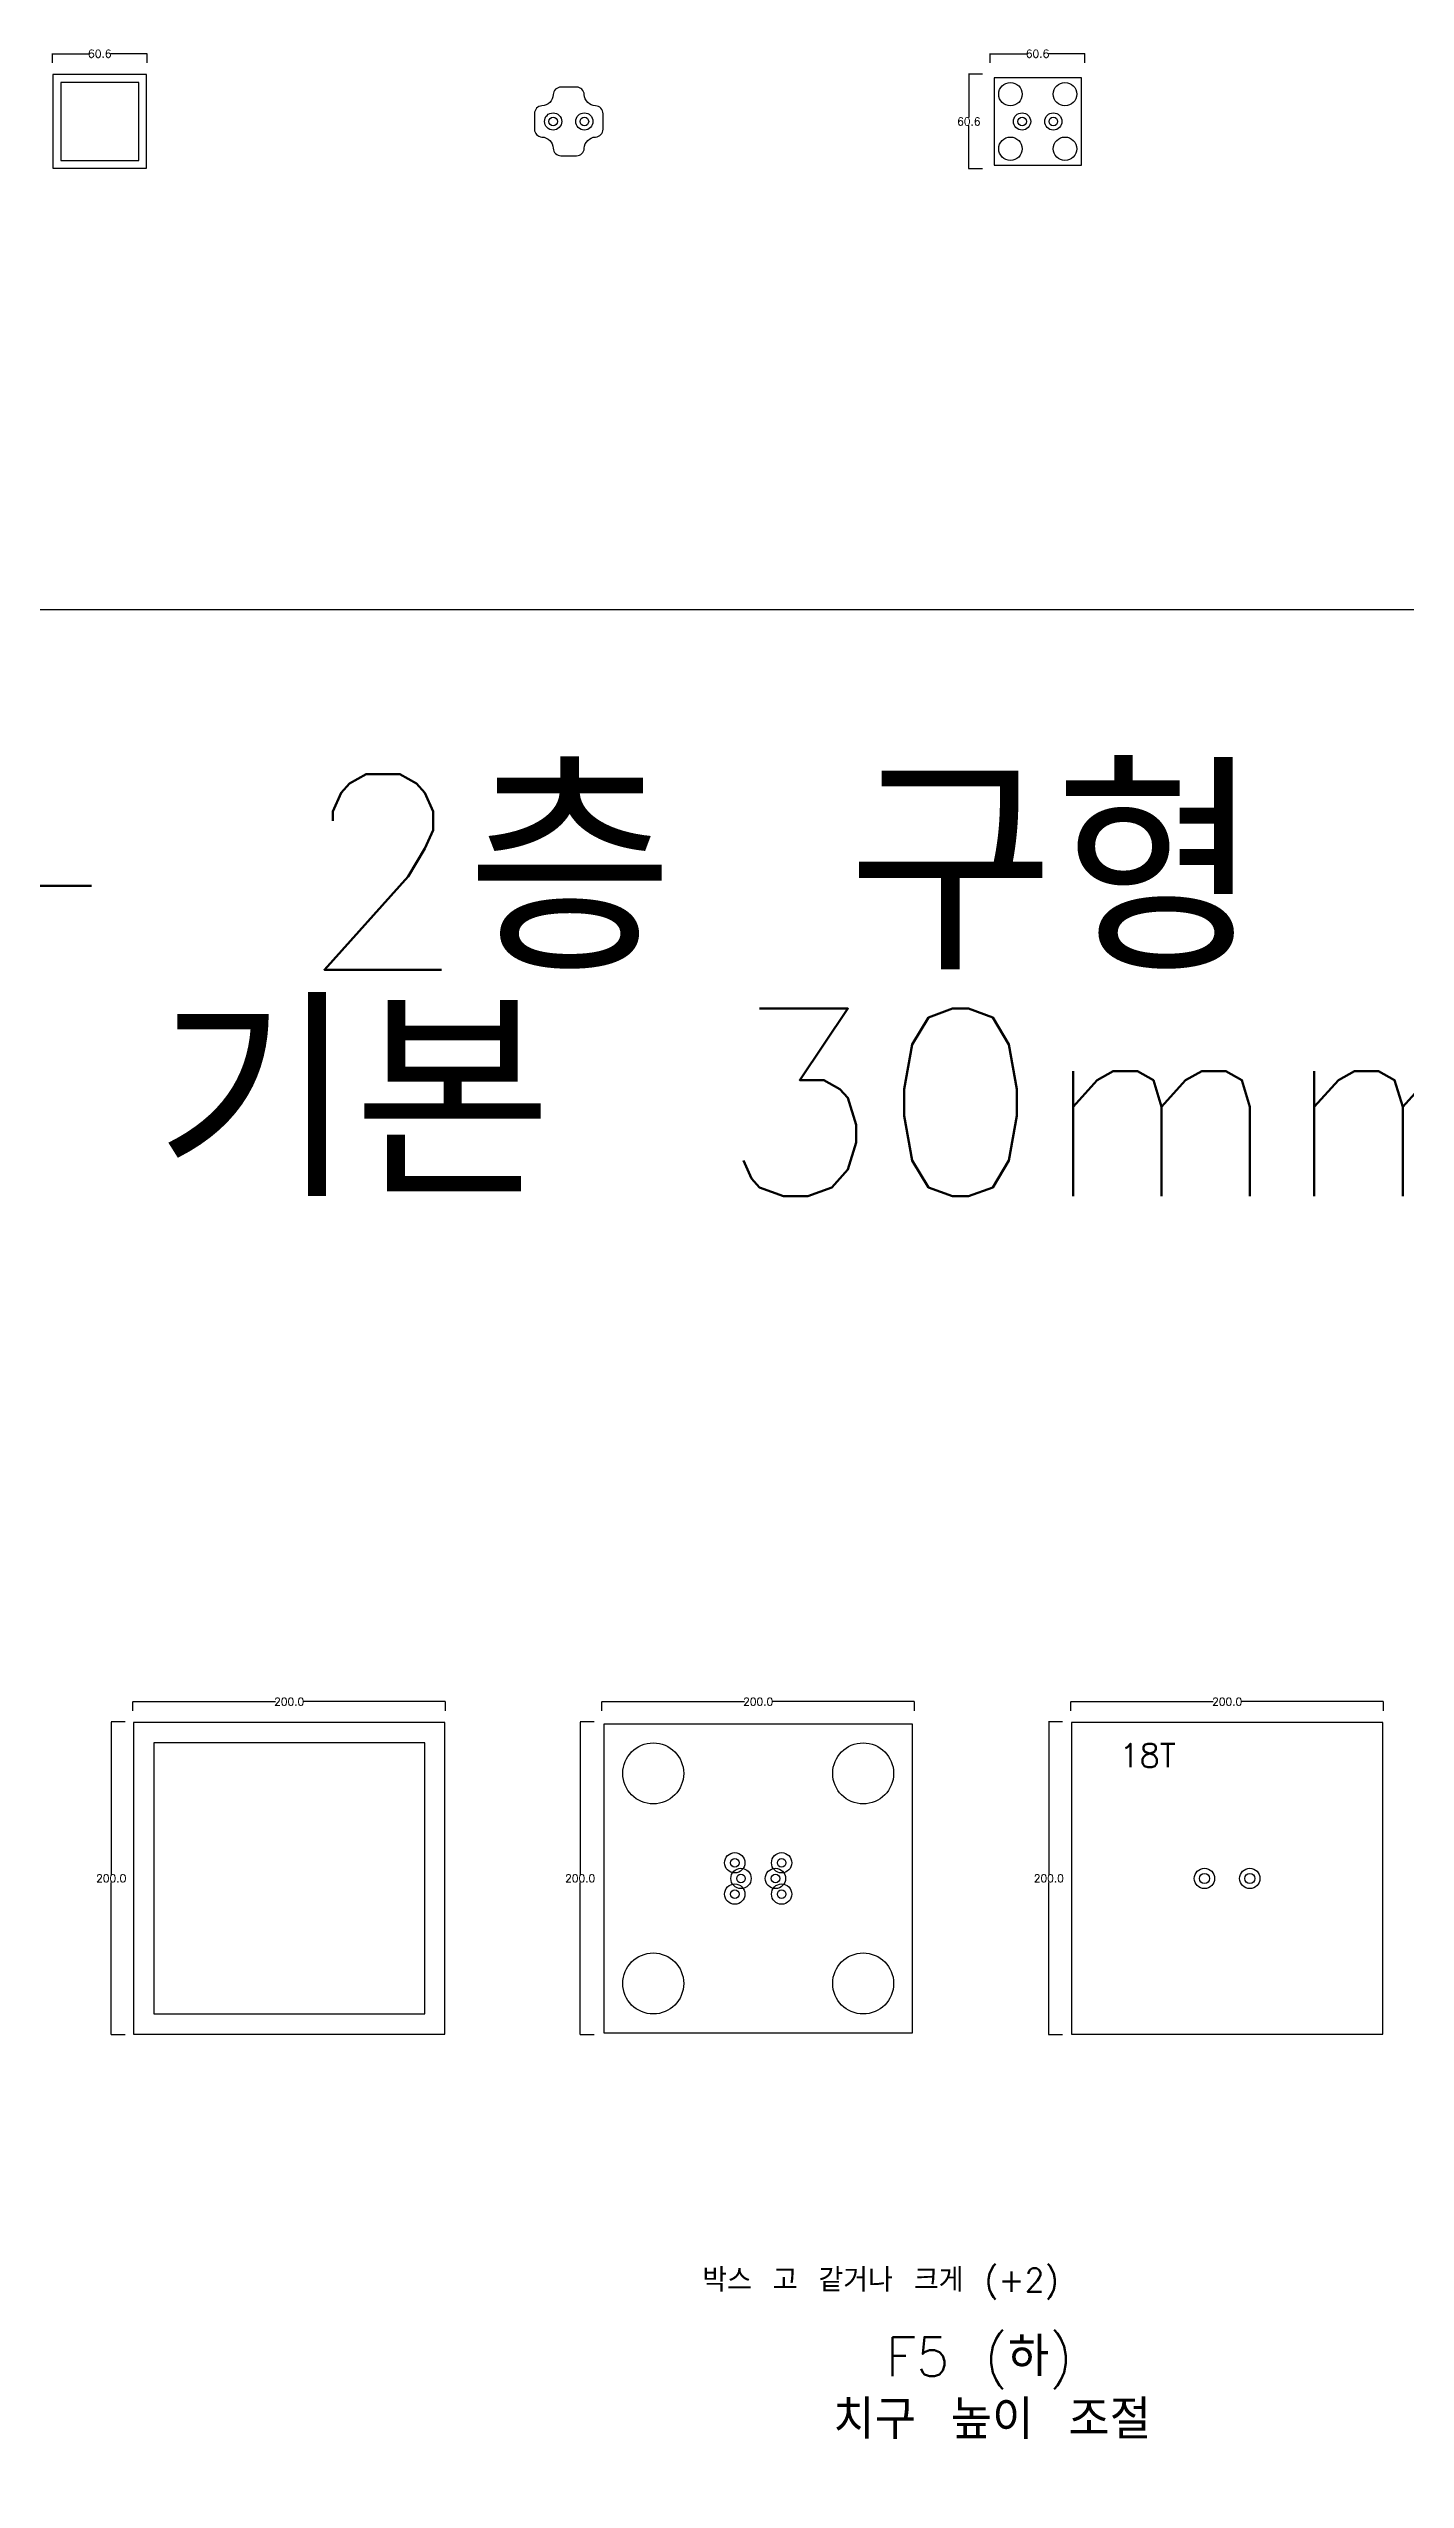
# Model space of a CAD drawing. Header units: millimetres. Extents: x 13291 to 28291, y 200 to 6643.
# Drawn here: x 20641 to 21508, y 5004 to 6558 of the extents above; entities that cross this region are included whole.
import ezdxf

# ---------------------------------------------------------------- set-up
doc = ezdxf.new("R2010")
doc.units = ezdxf.units.MM
for name, color, linetype in [('TEXT', 3, 'Continuous'), ('볼트 구멍', 7, 'Continuous'), ('치구', 7, 'Continuous'), ('치수', 7, 'Continuous')]:
    doc.layers.add(name, color=color, linetype=linetype)
doc.styles.get("Standard").update_dxf_attribs({"font": 'txt.shx', "bigfont": 'whgtxt.shx'})
doc.dimstyles.get("Standard").update_dxf_attribs({"dimtxt": 7, "dimasz": 0.18, "dimexe": 0.18, "dimexo": 0.0625, "dimgap": 0.09, "dimtad": 0, "dimtih": 1, "dimtoh": 1, "dimdec": 1, "dimzin": 0, "dimdsep": 46, "dimtxsty": 'Standard', "dimcen": 0.09, "dimadec": 0, "dimazin": 0, "dimtfac": 1, "dimtdec": 1, "dimtofl": 0, "dimtmove": 0, "dimatfit": 3, "dimfxl": 0, "dimtolj": 1, "dimtzin": 0, "dimarcsym": 0})

# ---------------------------------------------------------------- blocks, each defined once
blk = doc.blocks.new('*D462')
at = {"layer": 'Defpoints', "color": 0, "linetype": 'Continuous'}
for p in [(20642.9, 6549.1), (20703.5, 6555), (20703.5, 6549.1)]:
    blk.add_point(p, dxfattribs=at)
at = {"layer": '치수', "color": 0, "linetype": 'Continuous', "lineweight": -2}
for p, q in [((20642.9, 6549.2), (20642.9, 6555.2)), ((20643.1, 6555), (20666.1, 6555)), ((20703.4, 6555), (20680.4, 6555)), ((20703.5, 6549.2), (20703.5, 6555.2))]:
    blk.add_line(p, q, dxfattribs=at)
at = {"layer": '치수', "color": 0, "linetype": 'Continuous'}
for points in [[(20643.1, 6555.1), (20643.1, 6555), (20642.9, 6555)], [(20703.4, 6555.1), (20703.4, 6555), (20703.5, 6555)]]:
    blk.add_solid(points, dxfattribs=at)
at = {"layer": '치수', "color": 0, "linetype": 'Continuous', "insert": (20673.2, 6555), "char_height": 5, "attachment_point": 5}
blk.add_mtext('\\A1;60.6', dxfattribs=at)
blk = doc.blocks.new('*D464')
at = {"layer": 'Defpoints', "color": 0, "linetype": 'Continuous'}
for p in [(21242.9, 6549.1), (21303.5, 6555), (21303.5, 6549.1)]:
    blk.add_point(p, dxfattribs=at)
at = {"layer": '치수', "color": 0, "linetype": 'Continuous', "lineweight": -2}
for p, q in [((21242.9, 6549.2), (21242.9, 6555.2)), ((21243.1, 6555), (21266.1, 6555)), ((21303.4, 6555), (21280.4, 6555)), ((21303.5, 6549.2), (21303.5, 6555.2))]:
    blk.add_line(p, q, dxfattribs=at)
at = {"layer": '치수', "color": 0, "linetype": 'Continuous'}
for points in [[(21243.1, 6555.1), (21243.1, 6555), (21242.9, 6555)], [(21303.4, 6555.1), (21303.4, 6555), (21303.5, 6555)]]:
    blk.add_solid(points, dxfattribs=at)
at = {"layer": '치수', "color": 0, "linetype": 'Continuous', "insert": (21273.2, 6555), "char_height": 5, "attachment_point": 5}
blk.add_mtext('\\A1;60.6', dxfattribs=at)
blk = doc.blocks.new('*D465')
at = {"layer": 'Defpoints', "color": 0, "linetype": 'Continuous'}
for p in [(21238.1, 6542), (21229.2, 6481.4), (21238.1, 6481.4)]:
    blk.add_point(p, dxfattribs=at)
at = {"layer": '치수', "color": 0, "linetype": 'Continuous', "lineweight": -2}
for p, q in [((21238, 6542), (21229, 6542)), ((21229.2, 6541.9), (21229.2, 6514.3)), ((21229.2, 6481.6), (21229.2, 6509.1)), ((21238, 6481.4), (21229, 6481.4))]:
    blk.add_line(p, q, dxfattribs=at)
at = {"layer": '치수', "color": 0, "linetype": 'Continuous'}
for points in [[(21229.1, 6541.9), (21229.2, 6541.9), (21229.2, 6542)], [(21229.1, 6481.6), (21229.2, 6481.6), (21229.2, 6481.4)]]:
    blk.add_solid(points, dxfattribs=at)
at = {"layer": '치수', "color": 0, "linetype": 'Continuous', "insert": (21229.2, 6511.7), "char_height": 5, "attachment_point": 5}
blk.add_mtext('\\A1;60.6', dxfattribs=at)
blk = doc.blocks.new('*D591')
at = {"layer": 'Defpoints', "color": 0, "linetype": 'Continuous'}
for p in [(20689.5, 5488.4), (20680.6, 5288.4), (20689.5, 5288.4)]:
    blk.add_point(p, dxfattribs=at)
at = {"layer": '치수', "color": 0, "linetype": 'Continuous', "lineweight": -2}
for p, q in [((20689.5, 5488.4), (20680.5, 5488.4)), ((20680.6, 5488.2), (20680.6, 5391)), ((20680.6, 5288.5), (20680.6, 5385.8)), ((20689.5, 5288.4), (20680.5, 5288.4))]:
    blk.add_line(p, q, dxfattribs=at)
at = {"layer": '치수', "color": 0, "linetype": 'Continuous'}
for points in [[(20680.6, 5488.2), (20680.7, 5488.2), (20680.6, 5488.4)], [(20680.6, 5288.5), (20680.7, 5288.5), (20680.6, 5288.4)]]:
    blk.add_solid(points, dxfattribs=at)
at = {"layer": '치수', "color": 0, "linetype": 'Continuous', "insert": (20680.6, 5388.4), "char_height": 5, "attachment_point": 5}
blk.add_mtext('\\A1;200.0', dxfattribs=at)
blk = doc.blocks.new('*D604')
at = {"layer": 'Defpoints', "color": 0, "linetype": 'Continuous'}
for p in [(20989.5, 5488.4), (20980.6, 5288.4), (20989.5, 5288.4)]:
    blk.add_point(p, dxfattribs=at)
at = {"layer": '치수', "color": 0, "linetype": 'Continuous', "lineweight": -2}
for p, q in [((20989.5, 5488.4), (20980.5, 5488.4)), ((20980.6, 5488.2), (20980.6, 5391)), ((20980.6, 5288.5), (20980.6, 5385.8)), ((20989.5, 5288.4), (20980.5, 5288.4))]:
    blk.add_line(p, q, dxfattribs=at)
at = {"layer": '치수', "color": 0, "linetype": 'Continuous'}
for points in [[(20980.6, 5488.2), (20980.7, 5488.2), (20980.6, 5488.4)], [(20980.6, 5288.5), (20980.7, 5288.5), (20980.6, 5288.4)]]:
    blk.add_solid(points, dxfattribs=at)
at = {"layer": '치수', "color": 0, "linetype": 'Continuous', "insert": (20980.6, 5388.4), "char_height": 5, "attachment_point": 5}
blk.add_mtext('\\A1;200.0', dxfattribs=at)
blk = doc.blocks.new('*D605')
at = {"layer": 'Defpoints', "color": 0, "linetype": 'Continuous'}
for p in [(21289.3, 5488.4), (21280.4, 5288.4), (21289.3, 5288.4)]:
    blk.add_point(p, dxfattribs=at)
at = {"layer": '치수', "color": 0, "linetype": 'Continuous', "lineweight": -2}
for p, q in [((21289.2, 5488.4), (21280.2, 5488.4)), ((21280.4, 5488.2), (21280.4, 5391)), ((21280.4, 5288.5), (21280.4, 5385.8)), ((21289.2, 5288.4), (21280.2, 5288.4))]:
    blk.add_line(p, q, dxfattribs=at)
at = {"layer": '치수', "color": 0, "linetype": 'Continuous'}
for points in [[(21280.4, 5488.2), (21280.4, 5488.2), (21280.4, 5488.4)], [(21280.4, 5288.5), (21280.4, 5288.5), (21280.4, 5288.4)]]:
    blk.add_solid(points, dxfattribs=at)
at = {"layer": '치수', "color": 0, "linetype": 'Continuous', "insert": (21280.4, 5388.4), "char_height": 5, "attachment_point": 5}
blk.add_mtext('\\A1;200.0', dxfattribs=at)
blk = doc.blocks.new('*D590')
at = {"layer": 'Defpoints', "color": 0, "linetype": 'Continuous'}
for p in [(20694.4, 5495.5), (20894.4, 5501.4), (20894.4, 5495.5)]:
    blk.add_point(p, dxfattribs=at)
at = {"layer": '치수', "color": 0, "linetype": 'Continuous', "lineweight": -2}
for p, q in [((20694.4, 5495.5), (20694.4, 5501.5)), ((20694.6, 5501.4), (20785.6, 5501.4)), ((20894.3, 5501.4), (20803.3, 5501.4)), ((20894.4, 5495.5), (20894.4, 5501.5))]:
    blk.add_line(p, q, dxfattribs=at)
at = {"layer": '치수', "color": 0, "linetype": 'Continuous'}
for points in [[(20694.6, 5501.4), (20694.6, 5501.3), (20694.4, 5501.4)], [(20894.3, 5501.4), (20894.3, 5501.3), (20894.4, 5501.4)]]:
    blk.add_solid(points, dxfattribs=at)
at = {"layer": '치수', "color": 0, "linetype": 'Continuous', "insert": (20794.4, 5501.4), "char_height": 5, "attachment_point": 5}
blk.add_mtext('\\A1;200.0', dxfattribs=at)
blk = doc.blocks.new('*D606')
at = {"layer": 'Defpoints', "color": 0, "linetype": 'Continuous'}
for p in [(21294.4, 5495.5), (21494.4, 5501.4), (21494.4, 5495.5)]:
    blk.add_point(p, dxfattribs=at)
at = {"layer": '치수', "color": 0, "linetype": 'Continuous', "lineweight": -2}
for p, q in [((21294.4, 5495.5), (21294.4, 5501.5)), ((21294.6, 5501.4), (21385.6, 5501.4)), ((21494.3, 5501.4), (21403.3, 5501.4)), ((21494.4, 5495.5), (21494.4, 5501.5))]:
    blk.add_line(p, q, dxfattribs=at)
at = {"layer": '치수', "color": 0, "linetype": 'Continuous'}
for points in [[(21294.6, 5501.4), (21294.6, 5501.3), (21294.4, 5501.4)], [(21494.3, 5501.4), (21494.3, 5501.3), (21494.4, 5501.4)]]:
    blk.add_solid(points, dxfattribs=at)
at = {"layer": '치수', "color": 0, "linetype": 'Continuous', "insert": (21394.4, 5501.4), "char_height": 5, "attachment_point": 5}
blk.add_mtext('\\A1;200.0', dxfattribs=at)
blk = doc.blocks.new('*D607')
at = {"layer": 'Defpoints', "color": 0, "linetype": 'Continuous'}
for p in [(20994.4, 5495.5), (21194.4, 5501.4), (21194.4, 5495.5)]:
    blk.add_point(p, dxfattribs=at)
at = {"layer": '치수', "color": 0, "linetype": 'Continuous', "lineweight": -2}
for p, q in [((20994.4, 5495.5), (20994.4, 5501.5)), ((20994.6, 5501.4), (21085.6, 5501.4)), ((21194.3, 5501.4), (21103.3, 5501.4)), ((21194.4, 5495.5), (21194.4, 5501.5))]:
    blk.add_line(p, q, dxfattribs=at)
at = {"layer": '치수', "color": 0, "linetype": 'Continuous'}
for points in [[(20994.6, 5501.4), (20994.6, 5501.3), (20994.4, 5501.4)], [(21194.3, 5501.4), (21194.3, 5501.3), (21194.4, 5501.4)]]:
    blk.add_solid(points, dxfattribs=at)
at = {"layer": '치수', "color": 0, "linetype": 'Continuous', "insert": (21094.4, 5501.4), "char_height": 5, "attachment_point": 5}
blk.add_mtext('\\A1;200.0', dxfattribs=at)

msp = doc.modelspace()

# ---------------------------------------------------------------- linework, layer by layer
msp.add_lwpolyline([(20956.099, 6501.781, -0.3909654), (20963.293, 6494.587, 0.40254267), (20968.289, 6489.787), (20978.209, 6489.787, 0.40254267), (20983.205, 6494.587, -0.3909654), (20990.399, 6501.781, 0.40254267), (20995.199, 6506.777), (20995.199, 6516.697, 0.40254267), (20990.399, 6521.693, -0.3909654), (20983.205, 6528.887, 0.40254267), (20978.209, 6533.687), (20968.289, 6533.687, 0.40254267), (20963.293, 6528.887, -0.3909654), (20956.099, 6521.693, 0.40254267), (20951.299, 6516.697), (20951.299, 6506.777, 0.40254267)], format="xyb", close=True)
for centre in [(21255.799, 6529.187), (21290.699, 6529.187), (21255.799, 6494.287), (21290.699, 6494.287)]:
    msp.add_circle(centre, 7.5)
at = {"layer": 'TEXT', "color": 6}
msp.add_lwpolyline([(19291.441, 4699.699), (19291.441, 6199.699), (22291.441, 6199.699), (22291.441, 4699.699)], close=True, dxfattribs=at)
at = {"layer": '볼트 구멍', "color": 6}
for centre, radius in [((20963.249, 6511.737), 5.5), ((20983.249, 6511.737), 5.5), ((21263.249, 6511.737), 5.5), ((21283.249, 6511.737), 5.5), ((21079.441, 5398.368), 6.5), ((21083.441, 5388.368), 6.5), ((21105.441, 5388.368), 6.5), ((21109.441, 5398.368), 6.5), ((21379.941, 5388.368), 6.5), ((21408.941, 5388.368), 6.5), ((21079.441, 5378.368), 6.5), ((21109.441, 5378.368), 6.5)]:
    msp.add_circle(centre, radius, dxfattribs=at)
at = {"layer": '볼트 구멍', "color": 3}
for centre, radius in [((20963.249, 6511.737), 2.75), ((20983.249, 6511.737), 2.75), ((21263.249, 6511.737), 2.75), ((21283.249, 6511.737), 2.75), ((21079.441, 5398.368), 2.75), ((21109.441, 5398.368), 2.75), ((21079.441, 5378.368), 2.75), ((21083.441, 5388.368), 2.75), ((21105.441, 5388.368), 2.75), ((21109.441, 5378.368), 2.75), ((21379.941, 5388.368), 3.25), ((21408.941, 5388.368), 3.25)]:
    msp.add_circle(centre, radius, dxfattribs=at)
at = {"layer": '치구'}
for points in [[(20643.299, 6541.687), (20643.299, 6481.787), (20703.199, 6481.787), (20703.199, 6541.687)], [(20648.299, 6536.687), (20648.299, 6486.787), (20698.199, 6486.787), (20698.199, 6536.687)], [(21245.299, 6539.687), (21245.299, 6483.787), (21301.199, 6483.787), (21301.199, 6539.687)], [(20694.791, 5488.018), (20694.791, 5288.718), (20894.091, 5288.718), (20894.091, 5488.018)], [(20995.791, 5487.018), (20995.791, 5289.718), (21193.091, 5289.718), (21193.091, 5487.018)], [(21294.791, 5488.018), (21294.791, 5288.718), (21494.091, 5288.718), (21494.091, 5488.018)], [(20707.791, 5475.018), (20707.791, 5301.718), (20881.091, 5301.718), (20881.091, 5475.018)]]:
    msp.add_lwpolyline(points, close=True, dxfattribs=at)
for centre in [(21027.291, 5455.518), (21161.591, 5455.518), (21027.291, 5321.218), (21161.591, 5321.218)]:
    msp.add_circle(centre, 19.5, dxfattribs=at)

# ---------------------------------------------------------------- texts
at = {"layer": 'TEXT', "linetype": 'Continuous'}
for s, height, p in [('거산 - 2층 구형', 125, (20174.208, 5969.4)), ('F5 (하)', 25, (21176.13, 5070.105)), ('치구 높이 조절', 25, (21142.466, 5030.019))]:
    msp.add_text(s, height=height, dxfattribs=at).set_placement(p)
at = {"layer": 'TEXT', "color": 3}
msp.add_text('상 시접 기본 30mm', height=120, dxfattribs=at).set_placement((20113.877, 5824.522))
at = {"layer": 'TEXT', "color": 1}
for s, p in [('18T', (21325.603, 5459.532)), ('박스 고 같거나 크게 (+2)', (21058.679, 5124.161))]:
    msp.add_text(s, height=15, dxfattribs=at).set_placement(p)

# ---------------------------------------------------------------- dimensions: what is measured, and where the dimension line sits
at = {"layer": '치수', "color": 4, "linetype": 'Continuous'}
for base, p1, p2, picture, middle in [((20703.549, 6555.028), (20642.949, 6549.144), (20703.549, 6549.144), '*D462', (20673.249, 6555.028)), ((21303.549, 6555.028), (21242.949, 6549.144), (21303.549, 6549.144), '*D464', (21273.249, 6555.028)), ((20894.441, 5501.359), (20694.441, 5495.475), (20894.441, 5495.475), '*D590', (20794.441, 5501.359)), ((21194.441, 5501.359), (20994.441, 5495.475), (21194.441, 5495.475), '*D607', (21094.441, 5501.359)), ((21494.441, 5501.359), (21294.441, 5495.475), (21494.441, 5495.475), '*D606', (21394.441, 5501.359))]:
    dim = msp.add_linear_dim(base=base, p1=p1, p2=p2, dimstyle='Standard', override={"dimtxt": 5}, dxfattribs=at)
    dim.commit()
    dim.dimension.update_dxf_attribs({"geometry": picture, "text_midpoint": middle})
for base, p1, p2, picture, middle in [((21229.153, 6481.437), (21238.058, 6542.037), (21238.058, 6481.437), '*D465', (21229.153, 6511.737)), ((20680.645, 5288.368), (20689.55, 5488.368), (20689.55, 5288.368), '*D591', (20680.645, 5388.368)), ((20980.645, 5288.368), (20989.55, 5488.368), (20989.55, 5288.368), '*D604', (20980.645, 5388.368)), ((21280.395, 5288.368), (21289.3, 5488.368), (21289.3, 5288.368), '*D605', (21280.395, 5388.368))]:
    dim = msp.add_linear_dim(base=base, p1=p1, p2=p2, angle=90, dimstyle='Standard', override={"dimtxt": 5}, dxfattribs=at)
    dim.commit()
    dim.dimension.update_dxf_attribs({"geometry": picture, "text_midpoint": middle})

doc.saveas('drawing.dxf')
